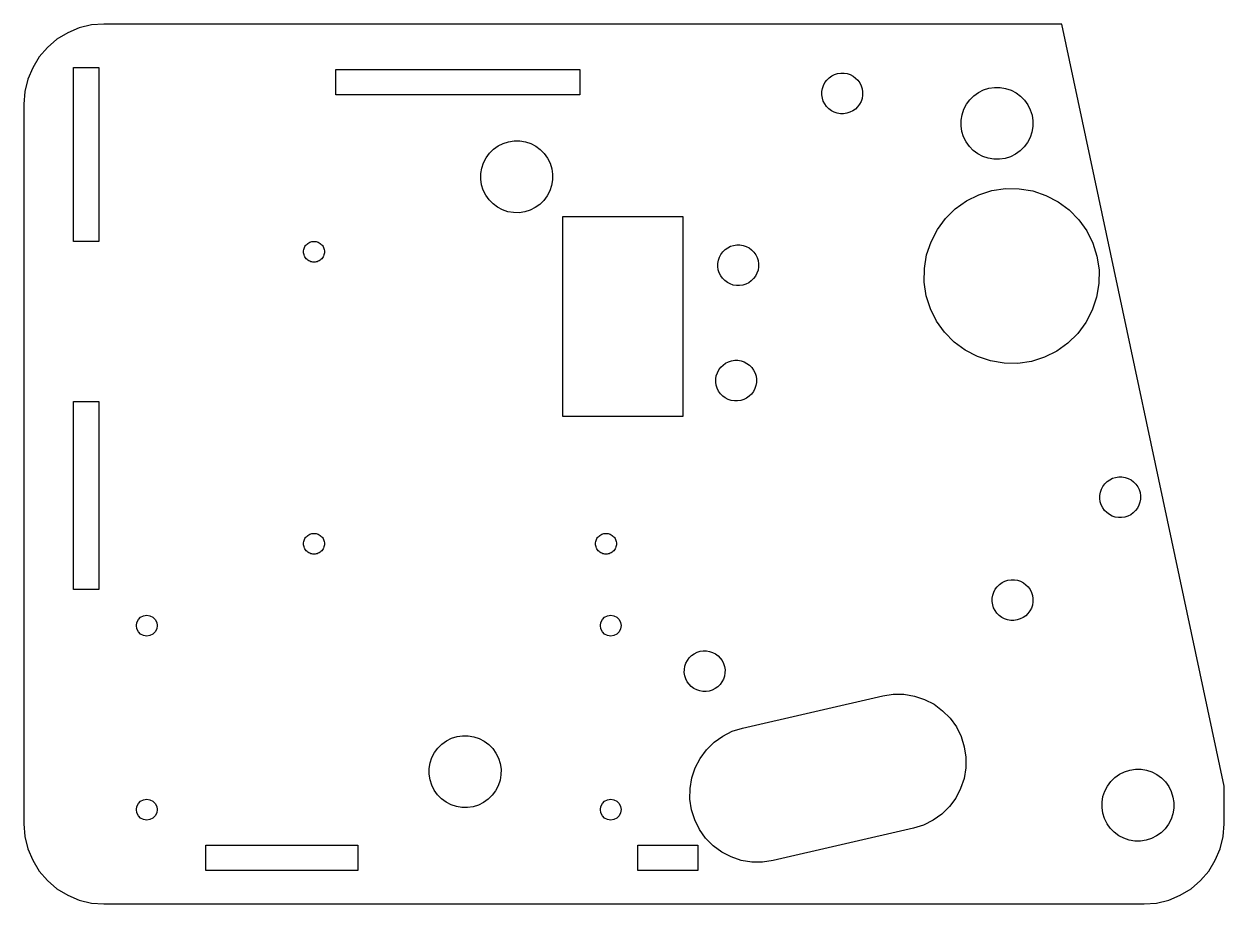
# Model space of a CAD drawing. Header units: metres. Extents: x -120 to 202, y -105 to 105.
# Drawn here: x 51.9 to 201.9, y -54.6 to 55.4 of the extents above; entities that cross this region are included whole.
import ezdxf

# ---------------------------------------------------------------- set-up
doc = ezdxf.new("R2010")
doc.units = ezdxf.units.M

msp = doc.modelspace()

# ---------------------------------------------------------------- linework, layer by layer
for p, q in [((57.4088, 54.36), (56.0709, 53.5401)), ((58.8586, 54.9605), (57.4088, 54.36)), ((60.3844, 55.3268), (58.8586, 54.9605)), ((61.9487, 55.4499), (60.3844, 55.3268)), ((181.697, 55.4499), (61.9487, 55.4499)), ((201.949, -39.8269), (181.697, 55.4499)), ((54.8777, 52.521), (53.8586, 51.3277)), ((56.0709, 53.5401), (54.8777, 52.521)), ((53.8586, 51.3277), (53.0387, 49.9898)), ((53.0387, 49.9898), (52.4382, 48.5401)), ((58.1284, 50.0199), (61.3035, 50.0199)), ((58.1284, 28.2699), (58.1284, 50.0199)), ((61.3035, 50.0199), (61.3035, 28.2699)), ((90.9261, 46.6065), (90.9261, 49.7815)), ((90.9261, 49.7815), (121.426, 49.7815)), ((121.426, 49.7815), (121.426, 46.6065)), ((52.4382, 48.5401), (52.0719, 47.0142)), ((151.88, 47.7699), (152.065, 48.1248)), ((152.065, 48.1248), (152.303, 48.4465)), ((152.303, 48.4465), (152.588, 48.7269)), ((152.588, 48.7269), (152.914, 48.9593)), ((152.914, 48.9593), (153.272, 49.1378)), ((153.272, 49.1378), (153.654, 49.2581)), ((153.654, 49.2581), (154.049, 49.3173)), ((154.049, 49.3173), (154.45, 49.3138)), ((154.45, 49.3138), (154.844, 49.2478)), ((154.844, 49.2478), (155.224, 49.1208)), ((155.224, 49.1208), (155.579, 48.936)), ((155.579, 48.936), (155.9, 48.698)), ((155.9, 48.698), (156.181, 48.4126)), ((156.181, 48.4126), (156.413, 48.0869)), ((156.413, 48.0869), (156.592, 47.7287)), ((52.0719, 47.0142), (51.9487, 45.4499)), ((121.426, 46.6065), (90.9261, 46.6065)), ((151.684, 46.5956), (151.687, 46.9958)), ((151.743, 46.1999), (151.684, 46.5956)), ((151.687, 46.9958), (151.753, 47.3904)), ((151.753, 47.3904), (151.88, 47.7699)), ((156.592, 47.7287), (156.712, 47.3471)), ((156.768, 46.5513), (156.702, 46.1566)), ((156.712, 47.3471), (156.771, 46.9514)), ((156.771, 46.9514), (156.768, 46.5513)), ((170.673, 46.4749), (171.248, 46.8849)), ((171.248, 46.8849), (171.88, 47.2)), ((171.88, 47.2), (172.553, 47.4123)), ((172.553, 47.4123), (173.252, 47.5167)), ((173.252, 47.5167), (173.958, 47.5105)), ((173.958, 47.5105), (174.654, 47.394)), ((174.654, 47.394), (175.324, 47.1699)), ((175.324, 47.1699), (175.95, 46.8439)), ((175.95, 46.8439), (176.518, 46.4239)), ((51.9487, 45.4499), (51.9487, -44.5501)), ((151.863, 45.8183), (151.743, 46.1999)), ((152.042, 45.4602), (151.863, 45.8183)), ((152.274, 45.1344), (152.042, 45.4602)), ((152.554, 44.849), (152.274, 45.1344)), ((156.152, 45.1006), (155.866, 44.8201)), ((156.39, 45.4222), (156.152, 45.1006)), ((156.575, 45.7771), (156.39, 45.4222)), ((156.702, 46.1566), (156.575, 45.7771)), ((169.423, 44.786), (169.749, 45.4123)), ((169.749, 45.4123), (170.169, 45.9799)), ((170.169, 45.9799), (170.673, 46.4749)), ((176.518, 46.4239), (177.013, 45.9202)), ((177.013, 45.9202), (177.423, 45.3453)), ((177.423, 45.3453), (177.738, 44.7134)), ((152.876, 44.611), (152.554, 44.849)), ((153.231, 44.4262), (152.876, 44.611)), ((153.61, 44.2992), (153.231, 44.4262)), ((154.005, 44.2332), (153.61, 44.2992)), ((154.405, 44.2297), (154.005, 44.2332)), ((154.801, 44.2889), (154.405, 44.2297)), ((155.183, 44.4092), (154.801, 44.2889)), ((155.541, 44.5877), (155.183, 44.4092)), ((155.866, 44.8201), (155.541, 44.5877)), ((169.083, 43.4199), (169.199, 44.1163)), ((169.199, 44.1163), (169.423, 44.786)), ((177.738, 44.7134), (177.95, 44.0399)), ((177.95, 44.0399), (178.055, 43.3416)), ((169.077, 42.7138), (169.083, 43.4199)), ((169.181, 42.0154), (169.077, 42.7138)), ((169.393, 41.3419), (169.181, 42.0154)), ((178.048, 42.6355), (177.932, 41.939)), ((178.055, 43.3416), (178.048, 42.6355)), ((111.211, 40.2085), (111.843, 40.5235)), ((111.843, 40.5235), (112.516, 40.7359)), ((112.516, 40.7359), (113.215, 40.8402)), ((113.215, 40.8402), (113.921, 40.8341)), ((113.921, 40.8341), (114.617, 40.7175)), ((114.617, 40.7175), (115.287, 40.4935)), ((169.708, 40.71), (169.393, 41.3419)), ((170.118, 40.1351), (169.708, 40.71)), ((177.382, 40.643), (176.962, 40.0754)), ((177.708, 41.2694), (177.382, 40.643)), ((177.932, 41.939), (177.708, 41.2694)), ((109.713, 38.7358), (110.133, 39.3035)), ((110.133, 39.3035), (110.636, 39.7984)), ((110.636, 39.7984), (111.211, 40.2085)), ((115.287, 40.4935), (115.913, 40.1674)), ((115.913, 40.1674), (116.481, 39.7474)), ((116.481, 39.7474), (116.976, 39.2437)), ((116.976, 39.2437), (117.386, 38.6689)), ((170.613, 39.6315), (170.118, 40.1351)), ((171.181, 39.2114), (170.613, 39.6315)), ((171.807, 38.8854), (171.181, 39.2114)), ((175.883, 39.1704), (175.251, 38.8553)), ((176.458, 39.5805), (175.883, 39.1704)), ((176.962, 40.0754), (176.458, 39.5805)), ((109.162, 37.4398), (109.386, 38.1095)), ((109.386, 38.1095), (109.713, 38.7358)), ((117.386, 38.6689), (117.701, 38.0369)), ((117.701, 38.0369), (117.913, 37.3635)), ((172.477, 38.6613), (171.807, 38.8854)), ((173.173, 38.5448), (172.477, 38.6613)), ((173.88, 38.5386), (173.173, 38.5448)), ((174.578, 38.643), (173.88, 38.5386)), ((175.251, 38.8553), (174.578, 38.643)), ((109.04, 36.0373), (109.046, 36.7434)), ((109.144, 35.3389), (109.04, 36.0373)), ((109.046, 36.7434), (109.162, 37.4398)), ((117.913, 37.3635), (118.018, 36.6651)), ((118.018, 36.6651), (118.012, 35.959)), ((109.356, 34.6655), (109.144, 35.3389)), ((109.672, 34.0335), (109.356, 34.6655)), ((117.671, 34.5929), (117.345, 33.9666)), ((117.895, 35.2625), (117.671, 34.5929)), ((118.012, 35.959), (117.895, 35.2625)), ((171.302, 34.1049), (172.941, 34.6216)), ((172.941, 34.6216), (174.64, 34.8756)), ((174.64, 34.8756), (176.358, 34.8606)), ((176.358, 34.8606), (178.053, 34.577)), ((178.053, 34.577), (179.682, 34.0318)), ((110.082, 33.4586), (109.672, 34.0335)), ((110.576, 32.955), (110.082, 33.4586)), ((116.925, 33.3989), (116.421, 32.904)), ((117.345, 33.9666), (116.925, 33.3989)), ((168.365, 32.3404), (169.764, 33.3382)), ((169.764, 33.3382), (171.302, 34.1049)), ((179.682, 34.0318), (181.206, 33.2384)), ((181.206, 33.2384), (182.588, 32.2163)), ((111.144, 32.535), (110.576, 32.955)), ((111.77, 32.2089), (111.144, 32.535)), ((112.44, 31.9849), (111.77, 32.2089)), ((113.137, 31.8683), (112.44, 31.9849)), ((113.843, 31.8622), (113.137, 31.8683)), ((114.541, 31.9665), (113.843, 31.8622)), ((115.214, 32.1789), (114.541, 31.9665)), ((115.846, 32.4939), (115.214, 32.1789)), ((116.421, 32.904), (115.846, 32.4939)), ((167.14, 31.1361), (168.365, 32.3404)), ((182.588, 32.2163), (183.792, 30.9908)), ((119.297, 6.38835), (119.297, 31.3884)), ((119.297, 31.3884), (134.297, 31.3884)), ((134.297, 31.3884), (134.297, 6.38835)), ((166.118, 29.7549), (167.14, 31.1361)), ((183.792, 30.9908), (184.79, 29.5919)), ((165.324, 28.2308), (166.118, 29.7549)), ((184.79, 29.5919), (185.556, 28.0542)), ((61.3035, 28.2699), (58.1284, 28.2699)), ((86.8989, 26.9775), (86.906, 27.1134)), ((86.906, 27.1134), (86.9273, 27.2478)), ((86.9273, 27.2478), (86.9625, 27.3792)), ((86.9625, 27.3792), (87.0113, 27.5062)), ((87.0113, 27.5062), (87.0731, 27.6275)), ((87.0731, 27.6275), (87.1472, 27.7416)), ((87.1472, 27.7416), (87.2328, 27.8474)), ((87.2328, 27.8474), (87.329, 27.9436)), ((87.329, 27.9436), (87.4348, 28.0292)), ((87.4348, 28.0292), (87.5489, 28.1033)), ((87.5489, 28.1033), (87.6701, 28.1651)), ((87.6701, 28.1651), (87.7972, 28.2139)), ((87.7972, 28.2139), (87.9286, 28.2491)), ((87.9286, 28.2491), (88.063, 28.2704)), ((88.063, 28.2704), (88.1989, 28.2775)), ((88.1989, 28.2775), (88.3348, 28.2704)), ((88.3348, 28.2704), (88.4692, 28.2491)), ((88.4692, 28.2491), (88.6006, 28.2139)), ((88.6006, 28.2139), (88.7276, 28.1651)), ((88.7276, 28.1651), (88.8489, 28.1033)), ((88.8489, 28.1033), (88.963, 28.0292)), ((88.963, 28.0292), (89.0688, 27.9436)), ((89.0688, 27.9436), (89.165, 27.8473)), ((89.165, 27.8473), (89.2506, 27.7416)), ((89.2506, 27.7416), (89.3247, 27.6275)), ((89.3247, 27.6275), (89.3865, 27.5062)), ((89.3865, 27.5062), (89.4353, 27.3792)), ((89.4353, 27.3792), (89.4705, 27.2478)), ((89.4705, 27.2478), (89.4918, 27.1134)), ((89.4918, 27.1134), (89.4989, 26.9775)), ((139.3, 26.9712), (139.586, 27.2516)), ((139.586, 27.2516), (139.912, 27.484)), ((139.912, 27.484), (140.27, 27.6625)), ((140.27, 27.6625), (140.651, 27.7828)), ((140.651, 27.7828), (141.047, 27.842)), ((141.047, 27.842), (141.447, 27.8385)), ((141.447, 27.8385), (141.842, 27.7725)), ((141.842, 27.7725), (142.221, 27.6455)), ((142.221, 27.6455), (142.576, 27.4607)), ((142.576, 27.4607), (142.898, 27.2227)), ((142.898, 27.2227), (143.178, 26.9373)), ((164.779, 26.6013), (165.324, 28.2308)), ((185.556, 28.0542), (186.073, 26.4155)), ((86.906, 26.8416), (86.8989, 26.9775)), ((86.9273, 26.7072), (86.906, 26.8416)), ((86.9625, 26.5758), (86.9273, 26.7072)), ((87.0113, 26.4487), (86.9625, 26.5758)), ((87.0731, 26.3275), (87.0113, 26.4487)), ((87.1472, 26.2134), (87.0731, 26.3275)), ((87.2328, 26.1076), (87.1472, 26.2134)), ((87.329, 26.0114), (87.2328, 26.1076)), ((87.4348, 25.9258), (87.329, 26.0114)), ((87.5489, 25.8516), (87.4348, 25.9258)), ((87.6701, 25.7899), (87.5489, 25.8516)), ((87.7972, 25.7411), (87.6701, 25.7899)), ((87.9286, 25.7059), (87.7972, 25.7411)), ((88.063, 25.6846), (87.9286, 25.7059)), ((88.1989, 25.6775), (88.063, 25.6846)), ((88.3348, 25.6846), (88.1989, 25.6775)), ((88.4692, 25.7059), (88.3348, 25.6846)), ((88.6006, 25.7411), (88.4692, 25.7059)), ((88.7276, 25.7899), (88.6006, 25.7411)), ((88.8489, 25.8516), (88.7276, 25.7899)), ((88.963, 25.9258), (88.8489, 25.8516)), ((89.0688, 26.0114), (88.963, 25.9258)), ((89.165, 26.1076), (89.0688, 26.0114)), ((89.2506, 26.2133), (89.165, 26.1076)), ((89.3247, 26.3275), (89.2506, 26.2133)), ((89.3865, 26.4487), (89.3247, 26.3275)), ((89.4353, 26.5758), (89.3865, 26.4487)), ((89.4705, 26.7072), (89.4353, 26.5758)), ((89.4918, 26.8416), (89.4705, 26.7072)), ((89.4989, 26.9775), (89.4918, 26.8416)), ((138.681, 25.1203), (138.685, 25.5204)), ((138.685, 25.5204), (138.751, 25.9151)), ((138.751, 25.9151), (138.878, 26.2946)), ((138.878, 26.2946), (139.062, 26.6495)), ((139.062, 26.6495), (139.3, 26.9712)), ((143.178, 26.9373), (143.411, 26.6115)), ((143.411, 26.6115), (143.589, 26.2534)), ((143.589, 26.2534), (143.71, 25.8718)), ((143.71, 25.8718), (143.769, 25.4761)), ((164.495, 24.9066), (164.779, 26.6013)), ((186.073, 26.4155), (186.327, 24.7161)), ((138.74, 24.7246), (138.681, 25.1203)), ((138.861, 24.343), (138.74, 24.7246)), ((139.039, 23.9849), (138.861, 24.343)), ((143.572, 24.3018), (143.387, 23.9469)), ((143.699, 24.6813), (143.572, 24.3018)), ((143.765, 25.076), (143.699, 24.6813)), ((143.769, 25.4761), (143.765, 25.076)), ((164.48, 23.1884), (164.495, 24.9066)), ((186.327, 24.7161), (186.312, 22.9979)), ((139.272, 23.6591), (139.039, 23.9849)), ((139.552, 23.3737), (139.272, 23.6591)), ((139.874, 23.1357), (139.552, 23.3737)), ((140.229, 22.9509), (139.874, 23.1357)), ((140.608, 22.8239), (140.229, 22.9509)), ((141.003, 22.7579), (140.608, 22.8239)), ((141.403, 22.7544), (141.003, 22.7579)), ((141.799, 22.8136), (141.403, 22.7544)), ((142.18, 22.9339), (141.799, 22.8136)), ((142.538, 23.1124), (142.18, 22.9339)), ((142.864, 23.3448), (142.538, 23.1124)), ((143.149, 23.6252), (142.864, 23.3448)), ((143.387, 23.9469), (143.149, 23.6252)), ((164.734, 21.489), (164.48, 23.1884)), ((186.312, 22.9979), (186.028, 21.3032)), ((165.251, 19.8503), (164.734, 21.489)), ((186.028, 21.3032), (185.483, 19.6738)), ((166.018, 18.3126), (165.251, 19.8503)), ((185.483, 19.6738), (184.69, 18.1496)), ((167.016, 16.9137), (166.018, 18.3126)), ((184.69, 18.1496), (183.668, 16.7684)), ((168.22, 15.6882), (167.016, 16.9137)), ((183.668, 16.7684), (182.442, 15.5641)), ((169.601, 14.6661), (168.22, 15.6882)), ((182.442, 15.5641), (181.043, 14.5663)), ((171.125, 13.8727), (169.601, 14.6661)), ((172.755, 13.3275), (171.125, 13.8727)), ((179.506, 13.7996), (177.867, 13.2829)), ((181.043, 14.5663), (179.506, 13.7996)), ((138.617, 11.8661), (138.801, 12.221)), ((138.801, 12.221), (139.039, 12.5426)), ((139.039, 12.5426), (139.325, 12.8231)), ((139.325, 12.8231), (139.651, 13.0555)), ((139.651, 13.0555), (140.009, 13.234)), ((140.009, 13.234), (140.39, 13.3543)), ((140.39, 13.3543), (140.786, 13.4135)), ((140.786, 13.4135), (141.186, 13.41)), ((141.186, 13.41), (141.581, 13.3439)), ((141.581, 13.3439), (141.96, 13.217)), ((141.96, 13.217), (142.315, 13.0322)), ((142.315, 13.0322), (142.637, 12.7942)), ((142.637, 12.7942), (142.917, 12.5088)), ((142.917, 12.5088), (143.15, 12.183)), ((143.15, 12.183), (143.328, 11.8249)), ((174.449, 13.0439), (172.755, 13.3275)), ((176.168, 13.0289), (174.449, 13.0439)), ((177.867, 13.2829), (176.168, 13.0289)), ((138.42, 10.6918), (138.424, 11.0919)), ((138.479, 10.2961), (138.42, 10.6918)), ((138.424, 11.0919), (138.49, 11.4866)), ((138.49, 11.4866), (138.617, 11.8661)), ((143.328, 11.8249), (143.449, 11.4433)), ((143.504, 10.6474), (143.438, 10.2528)), ((143.449, 11.4433), (143.508, 11.0476)), ((143.508, 11.0476), (143.504, 10.6474)), ((138.6, 9.91444), (138.479, 10.2961)), ((138.778, 9.55635), (138.6, 9.91444)), ((139.011, 9.23058), (138.778, 9.55635)), ((139.291, 8.94519), (139.011, 9.23058)), ((142.888, 9.19673), (142.603, 8.91628)), ((143.127, 9.5184), (142.888, 9.19673)), ((143.311, 9.87334), (143.127, 9.5184)), ((143.438, 10.2528), (143.311, 9.87334)), ((58.1284, 8.26993), (61.3035, 8.26993)), ((58.1284, -15.2301), (58.1284, 8.26993)), ((61.3035, 8.26993), (61.3035, -15.23)), ((139.613, 8.70717), (139.291, 8.94519)), ((139.968, 8.5224), (139.613, 8.70717)), ((140.347, 8.39543), (139.968, 8.5224)), ((140.742, 8.32939), (140.347, 8.39543)), ((141.142, 8.3259), (140.742, 8.32939)), ((141.538, 8.38506), (141.142, 8.3259)), ((141.919, 8.50537), (141.538, 8.38506)), ((142.277, 8.68391), (141.919, 8.50537)), ((142.603, 8.91628), (142.277, 8.68391)), ((134.297, 6.38835), (119.297, 6.38835)), ((187.66, -1.51839), (188.018, -1.33983)), ((188.018, -1.33983), (188.399, -1.21951)), ((188.399, -1.21951), (188.795, -1.16037)), ((188.795, -1.16037), (189.195, -1.16386)), ((189.195, -1.16386), (189.59, -1.2299)), ((189.59, -1.2299), (189.969, -1.35687)), ((189.969, -1.35687), (190.324, -1.54164)), ((186.499, -3.08727), (186.626, -2.70779)), ((186.626, -2.70779), (186.81, -2.35286)), ((186.81, -2.35286), (187.048, -2.0312)), ((187.048, -2.0312), (187.334, -1.75073)), ((187.334, -1.75073), (187.66, -1.51839)), ((190.324, -1.54164), (190.646, -1.77965)), ((190.646, -1.77965), (190.926, -2.06505)), ((190.926, -2.06505), (191.159, -2.39082)), ((191.159, -2.39082), (191.337, -2.74892)), ((191.337, -2.74892), (191.458, -3.13054)), ((186.429, -3.88205), (186.433, -3.48192)), ((186.488, -4.27779), (186.429, -3.88205)), ((186.433, -3.48192), (186.499, -3.08727)), ((186.609, -4.65939), (186.488, -4.27779)), ((191.447, -4.32106), (191.32, -4.70052)), ((191.513, -3.92639), (191.447, -4.32106)), ((191.458, -3.13054), (191.517, -3.52628)), ((191.517, -3.52628), (191.513, -3.92639)), ((186.787, -5.0175), (186.609, -4.65939)), ((187.019, -5.34326), (186.787, -5.0175)), ((187.3, -5.62866), (187.019, -5.34326)), ((187.622, -5.86668), (187.3, -5.62866)), ((187.977, -6.05145), (187.622, -5.86668)), ((190.286, -5.88994), (189.928, -6.06848)), ((190.612, -5.65758), (190.286, -5.88994)), ((190.897, -5.37711), (190.612, -5.65758)), ((191.135, -5.05545), (190.897, -5.37711)), ((191.32, -4.70052), (191.135, -5.05545)), ((188.356, -6.17842), (187.977, -6.05145)), ((188.751, -6.24445), (188.356, -6.17842)), ((189.151, -6.24796), (188.751, -6.24445)), ((189.546, -6.1888), (189.151, -6.24796)), ((189.928, -6.06848), (189.546, -6.1888)), ((86.9625, -9.12077), (87.0113, -8.99374)), ((87.0113, -8.99374), (87.073, -8.87248)), ((87.073, -8.87248), (87.1472, -8.75838)), ((87.1472, -8.75838), (87.2328, -8.65263)), ((87.2328, -8.65263), (87.329, -8.55643)), ((87.329, -8.55643), (87.4348, -8.47078)), ((87.4348, -8.47078), (87.5489, -8.39667)), ((87.5489, -8.39667), (87.6701, -8.3349)), ((87.6701, -8.3349), (87.7972, -8.28613)), ((87.7972, -8.28613), (87.9286, -8.25092)), ((87.9286, -8.25092), (88.063, -8.22963)), ((88.063, -8.22963), (88.1989, -8.2225)), ((88.1989, -8.2225), (88.3348, -8.22963)), ((88.3348, -8.22963), (88.4692, -8.25092)), ((88.4692, -8.25092), (88.6006, -8.28615)), ((88.6006, -8.28615), (88.7276, -8.3349)), ((88.7276, -8.3349), (88.8489, -8.39667)), ((88.8489, -8.39667), (88.963, -8.47076)), ((88.963, -8.47076), (89.0687, -8.55641)), ((89.0687, -8.55641), (89.165, -8.65262)), ((89.165, -8.65262), (89.2506, -8.75836)), ((89.2506, -8.75836), (89.3247, -8.8725)), ((89.3247, -8.8725), (89.3865, -8.99373)), ((89.3865, -8.99373), (89.4353, -9.12077)), ((123.463, -9.12077), (123.511, -8.99373)), ((123.511, -8.99373), (123.573, -8.8725)), ((123.573, -8.8725), (123.647, -8.75838)), ((123.647, -8.75838), (123.733, -8.65263)), ((123.733, -8.65263), (123.829, -8.55641)), ((123.829, -8.55641), (123.935, -8.47078)), ((123.935, -8.47078), (124.049, -8.39667)), ((124.049, -8.39667), (124.17, -8.33488)), ((124.17, -8.33488), (124.297, -8.28612)), ((124.297, -8.28612), (124.429, -8.2509)), ((124.429, -8.2509), (124.563, -8.22961)), ((124.563, -8.22961), (124.699, -8.2225)), ((124.699, -8.2225), (124.835, -8.22961)), ((124.835, -8.22961), (124.969, -8.2509)), ((124.969, -8.2509), (125.101, -8.28612)), ((125.101, -8.28612), (125.228, -8.33488)), ((125.228, -8.33488), (125.349, -8.39667)), ((125.349, -8.39667), (125.463, -8.47078)), ((125.463, -8.47078), (125.569, -8.55641)), ((125.569, -8.55641), (125.665, -8.65263)), ((125.665, -8.65263), (125.751, -8.75838)), ((125.751, -8.75838), (125.825, -8.8725)), ((125.825, -8.8725), (125.887, -8.99374)), ((125.887, -8.99374), (125.935, -9.12076)), ((86.8989, -9.52249), (86.906, -9.38661)), ((86.906, -9.65839), (86.8989, -9.52249)), ((86.906, -9.38661), (86.9273, -9.25221)), ((86.9273, -9.79279), (86.906, -9.65839)), ((86.9273, -9.25221), (86.9625, -9.12077)), ((86.9625, -9.92421), (86.9273, -9.79279)), ((87.0113, -10.0513), (86.9625, -9.92421)), ((87.073, -10.1725), (87.0113, -10.0513)), ((87.1472, -10.2866), (87.073, -10.1725)), ((87.2328, -10.3924), (87.1472, -10.2866)), ((87.329, -10.4886), (87.2328, -10.3924)), ((87.4348, -10.5742), (87.329, -10.4886)), ((89.0688, -10.4886), (88.963, -10.5742)), ((89.165, -10.3924), (89.0688, -10.4886)), ((89.2506, -10.2866), (89.165, -10.3924)), ((89.3247, -10.1725), (89.2506, -10.2866)), ((89.3865, -10.0513), (89.3247, -10.1725)), ((89.4353, -9.92421), (89.3865, -10.0513)), ((89.4353, -9.12077), (89.4705, -9.2522)), ((89.4705, -9.79277), (89.4353, -9.92421)), ((89.4705, -9.2522), (89.4918, -9.3866)), ((89.4918, -9.65839), (89.4705, -9.79277)), ((89.4918, -9.3866), (89.4989, -9.52249)), ((89.4989, -9.52249), (89.4918, -9.65839)), ((123.399, -9.52249), (123.406, -9.38661)), ((123.406, -9.65839), (123.399, -9.52249)), ((123.406, -9.38661), (123.427, -9.25221)), ((123.427, -9.79279), (123.406, -9.65839)), ((123.427, -9.25221), (123.463, -9.12077)), ((123.463, -9.92421), (123.427, -9.79279)), ((123.511, -10.0513), (123.463, -9.92421)), ((123.573, -10.1725), (123.511, -10.0513)), ((123.647, -10.2866), (123.573, -10.1725)), ((123.733, -10.3924), (123.647, -10.2866)), ((123.829, -10.4886), (123.733, -10.3924)), ((123.935, -10.5742), (123.829, -10.4886)), ((125.569, -10.4886), (125.463, -10.5742)), ((125.665, -10.3924), (125.569, -10.4886)), ((125.751, -10.2866), (125.665, -10.3924)), ((125.825, -10.1725), (125.751, -10.2866)), ((125.886, -10.0513), (125.825, -10.1725)), ((125.935, -9.92421), (125.886, -10.0513)), ((125.935, -9.12076), (125.97, -9.25221)), ((125.97, -9.79279), (125.935, -9.92421)), ((125.97, -9.25221), (125.992, -9.38661)), ((125.992, -9.65837), (125.97, -9.79279)), ((125.992, -9.38661), (125.999, -9.52249)), ((125.999, -9.52249), (125.992, -9.65837)), ((87.5489, -10.6483), (87.4348, -10.5742)), ((87.6701, -10.7101), (87.5489, -10.6483)), ((87.7972, -10.7589), (87.6701, -10.7101)), ((87.9286, -10.7941), (87.7972, -10.7589)), ((88.063, -10.8154), (87.9286, -10.7941)), ((88.1989, -10.8225), (88.063, -10.8154)), ((88.3348, -10.8154), (88.1989, -10.8225)), ((88.4692, -10.7941), (88.3348, -10.8154)), ((88.6006, -10.7589), (88.4692, -10.7941)), ((88.7276, -10.7101), (88.6006, -10.7589)), ((88.8489, -10.6483), (88.7276, -10.7101)), ((88.963, -10.5742), (88.8489, -10.6483)), ((124.049, -10.6483), (123.935, -10.5742)), ((124.17, -10.7101), (124.049, -10.6483)), ((124.297, -10.7589), (124.17, -10.7101)), ((124.429, -10.7941), (124.297, -10.7589)), ((124.563, -10.8154), (124.429, -10.7941)), ((124.699, -10.8225), (124.563, -10.8154)), ((124.835, -10.8154), (124.699, -10.8225)), ((124.969, -10.7941), (124.835, -10.8154)), ((125.101, -10.7589), (124.969, -10.7941)), ((125.228, -10.7101), (125.101, -10.7589)), ((125.349, -10.6483), (125.228, -10.7101)), ((125.463, -10.5742), (125.349, -10.6483)), ((173.357, -15.2086), (173.595, -14.8869)), ((173.595, -14.8869), (173.881, -14.6065)), ((173.881, -14.6065), (174.207, -14.3741)), ((174.207, -14.3741), (174.565, -14.1956)), ((174.565, -14.1956), (174.946, -14.0753)), ((174.946, -14.0753), (175.342, -14.0161)), ((175.342, -14.0161), (175.742, -14.0196)), ((175.742, -14.0196), (176.137, -14.0856)), ((176.137, -14.0856), (176.516, -14.2126)), ((176.516, -14.2126), (176.871, -14.3974)), ((176.871, -14.3974), (177.193, -14.6354)), ((177.193, -14.6354), (177.473, -14.9208)), ((177.473, -14.9208), (177.706, -15.2466)), ((61.3035, -15.23), (58.1284, -15.2301)), ((172.976, -16.7378), (172.98, -16.3376)), ((172.98, -16.3376), (173.046, -15.943)), ((173.046, -15.943), (173.173, -15.5635)), ((173.173, -15.5635), (173.357, -15.2086)), ((177.706, -15.2466), (177.884, -15.6046)), ((177.884, -15.6046), (178.005, -15.9863)), ((178.005, -15.9863), (178.064, -16.382)), ((178.064, -16.382), (178.06, -16.7821)), ((173.035, -17.1335), (172.976, -16.7378)), ((173.156, -17.5151), (173.035, -17.1335)), ((173.334, -17.8732), (173.156, -17.5151)), ((173.567, -18.199), (173.334, -17.8732)), ((177.682, -17.9112), (177.444, -18.2328)), ((177.867, -17.5562), (177.682, -17.9112)), ((177.994, -17.1768), (177.867, -17.5562)), ((178.06, -16.7821), (177.994, -17.1768)), ((65.9959, -19.7581), (66.0595, -19.3564)), ((66.0595, -19.3564), (66.2442, -18.994)), ((66.2442, -18.994), (66.5318, -18.7064)), ((66.5318, -18.7064), (66.8941, -18.5218)), ((66.8941, -18.5218), (67.2959, -18.4581)), ((67.2959, -18.4581), (67.6976, -18.5218)), ((67.6976, -18.5218), (68.06, -18.7064)), ((68.06, -18.7064), (68.3476, -18.994)), ((68.3476, -18.994), (68.5322, -19.3564)), ((68.5322, -19.3564), (68.5959, -19.7582)), ((123.996, -19.7581), (124.059, -19.3564)), ((124.059, -19.3564), (124.244, -18.994)), ((124.244, -18.994), (124.532, -18.7064)), ((124.532, -18.7064), (124.894, -18.5218)), ((124.894, -18.5218), (125.296, -18.4581)), ((125.296, -18.4581), (125.698, -18.5218)), ((125.698, -18.5218), (126.06, -18.7064)), ((126.06, -18.7064), (126.348, -18.994)), ((126.348, -18.994), (126.532, -19.3564)), ((126.532, -19.3564), (126.596, -19.7581)), ((173.847, -18.4844), (173.567, -18.199)), ((174.169, -18.7224), (173.847, -18.4844)), ((174.524, -18.9072), (174.169, -18.7224)), ((174.903, -19.0341), (174.524, -18.9072)), ((175.298, -19.1002), (174.903, -19.0341)), ((175.698, -19.1037), (175.298, -19.1002)), ((176.094, -19.0445), (175.698, -19.1037)), ((176.475, -18.9242), (176.094, -19.0445)), ((176.833, -18.7457), (176.475, -18.9242)), ((177.159, -18.5133), (176.833, -18.7457)), ((177.444, -18.2328), (177.159, -18.5133)), ((66.0595, -20.1599), (65.9959, -19.7581)), ((66.2442, -20.5223), (66.0595, -20.1599)), ((66.5318, -20.8099), (66.2442, -20.5223)), ((66.8941, -20.9945), (66.5318, -20.8099)), ((67.2959, -21.0582), (66.8941, -20.9945)), ((67.6976, -20.9945), (67.2959, -21.0582)), ((68.06, -20.8099), (67.6976, -20.9945)), ((68.3476, -20.5223), (68.06, -20.8099)), ((68.5322, -20.1599), (68.3476, -20.5223)), ((68.5959, -19.7582), (68.5322, -20.1599)), ((124.06, -20.1599), (123.996, -19.7581)), ((124.244, -20.5223), (124.06, -20.1599)), ((124.532, -20.8099), (124.244, -20.5223)), ((124.894, -20.9945), (124.532, -20.8099)), ((125.296, -21.0582), (124.894, -20.9945)), ((125.698, -20.9945), (125.296, -21.0582)), ((126.06, -20.8099), (125.698, -20.9945)), ((126.348, -20.5223), (126.06, -20.8099)), ((126.532, -20.1599), (126.348, -20.5223)), ((126.596, -19.7581), (126.532, -20.1599)), ((134.87, -24.0942), (135.108, -23.7725)), ((135.108, -23.7725), (135.393, -23.492)), ((135.393, -23.492), (135.719, -23.2597)), ((135.719, -23.2597), (136.077, -23.0811)), ((136.077, -23.0811), (136.459, -22.9608)), ((136.459, -22.9608), (136.854, -22.9017)), ((136.854, -22.9017), (137.255, -22.9052)), ((137.255, -22.9052), (137.649, -22.9712)), ((137.649, -22.9712), (138.029, -23.0982)), ((138.029, -23.0982), (138.384, -23.2829)), ((138.384, -23.2829), (138.705, -23.521)), ((138.705, -23.521), (138.986, -23.8064)), ((138.986, -23.8064), (139.218, -24.1321)), ((134.489, -25.6233), (134.492, -25.2232)), ((134.492, -25.2232), (134.558, -24.8286)), ((134.558, -24.8286), (134.685, -24.4491)), ((134.685, -24.4491), (134.87, -24.0942)), ((139.218, -24.1321), (139.397, -24.4902)), ((139.397, -24.4902), (139.517, -24.8718)), ((139.517, -24.8718), (139.576, -25.2676)), ((139.576, -25.2676), (139.573, -25.6677)), ((134.548, -26.0191), (134.489, -25.6233)), ((134.668, -26.4007), (134.548, -26.0191)), ((134.847, -26.7588), (134.668, -26.4007)), ((135.079, -27.0846), (134.847, -26.7588)), ((139.195, -26.7968), (138.957, -27.1184)), ((139.38, -26.4418), (139.195, -26.7968)), ((139.507, -26.0624), (139.38, -26.4418)), ((139.573, -25.6677), (139.507, -26.0624)), ((135.359, -27.37), (135.079, -27.0846)), ((135.681, -27.608), (135.359, -27.37)), ((136.036, -27.7927), (135.681, -27.608)), ((136.415, -27.9197), (136.036, -27.7927)), ((136.81, -27.9857), (136.415, -27.9197)), ((137.21, -27.9892), (136.81, -27.9857)), ((137.606, -27.9301), (137.21, -27.9892)), ((137.988, -27.8098), (137.606, -27.9301)), ((138.346, -27.6312), (137.988, -27.8098)), ((138.671, -27.3989), (138.346, -27.6312)), ((138.957, -27.1184), (138.671, -27.3989)), ((159.294, -28.5164), (160.613, -28.3193)), ((160.613, -28.3193), (161.947, -28.3309)), ((161.947, -28.3309), (163.262, -28.5511)), ((141.755, -32.5656), (159.294, -28.5164)), ((163.262, -28.5511), (164.527, -28.9743)), ((164.527, -28.9743), (165.71, -29.5902)), ((165.71, -29.5902), (166.782, -30.3836)), ((166.782, -30.3836), (167.717, -31.3349)), ((167.717, -31.3349), (168.492, -32.4208)), ((139.289, -33.5618), (140.483, -32.9666)), ((140.483, -32.9666), (141.755, -32.5656)), ((168.492, -32.4208), (169.087, -33.6144)), ((104.197, -34.5557), (104.772, -34.1457)), ((104.772, -34.1457), (105.404, -33.8306)), ((105.404, -33.8306), (106.077, -33.6183)), ((106.077, -33.6183), (106.776, -33.5139)), ((106.776, -33.5139), (107.482, -33.5201)), ((107.482, -33.5201), (108.178, -33.6366)), ((108.178, -33.6366), (108.848, -33.8607)), ((108.848, -33.8607), (109.474, -34.1867)), ((109.474, -34.1867), (110.042, -34.6067)), ((137.252, -35.2712), (138.203, -34.3363)), ((138.203, -34.3363), (139.289, -33.5618)), ((169.087, -33.6144), (169.488, -34.8865)), ((102.947, -36.2446), (103.274, -35.6183)), ((103.274, -35.6183), (103.694, -35.0507)), ((103.694, -35.0507), (104.197, -34.5557)), ((110.042, -34.6067), (110.537, -35.1104)), ((110.537, -35.1104), (110.947, -35.6853)), ((110.947, -35.6853), (111.262, -36.3172)), ((136.459, -36.3434), (137.252, -35.2712)), ((169.488, -34.8865), (169.685, -36.2057)), ((102.607, -37.6107), (102.723, -36.9143)), ((102.723, -36.9143), (102.947, -36.2446)), ((111.262, -36.3172), (111.474, -36.9906)), ((111.474, -36.9906), (111.579, -37.689)), ((135.843, -37.5265), (136.459, -36.3434)), ((169.685, -36.2057), (169.673, -37.5394)), ((102.601, -38.3168), (102.607, -37.6107)), ((102.705, -39.0152), (102.601, -38.3168)), ((111.573, -38.3951), (111.456, -39.0916)), ((111.579, -37.689), (111.573, -38.3951)), ((135.2, -40.1069), (135.42, -38.7914)), ((135.42, -38.7914), (135.843, -37.5265)), ((169.453, -38.8549), (169.03, -40.1198)), ((169.673, -37.5394), (169.453, -38.8549)), ((187.791, -39.2401), (188.295, -38.7452)), ((188.295, -38.7452), (188.87, -38.3352)), ((188.87, -38.3352), (189.502, -38.0201)), ((189.502, -38.0201), (190.175, -37.8077)), ((190.175, -37.8077), (190.874, -37.7034)), ((190.874, -37.7034), (191.58, -37.7095)), ((191.58, -37.7095), (192.276, -37.8261)), ((192.276, -37.8261), (192.946, -38.0501)), ((192.946, -38.0501), (193.572, -38.3762)), ((193.572, -38.3762), (194.14, -38.7962)), ((194.14, -38.7962), (194.635, -39.2999)), ((102.917, -39.6887), (102.705, -39.0152)), ((103.232, -40.3206), (102.917, -39.6887)), ((103.643, -40.8955), (103.232, -40.3206)), ((110.906, -40.3876), (110.486, -40.9552)), ((111.232, -39.7612), (110.906, -40.3876)), ((111.456, -39.0916), (111.232, -39.7612)), ((135.188, -41.4406), (135.2, -40.1069)), ((169.03, -40.1198), (168.414, -41.3029)), ((186.821, -41.1037), (187.045, -40.4341)), ((187.045, -40.4341), (187.371, -39.8078)), ((187.371, -39.8078), (187.791, -39.2401)), ((194.635, -39.2999), (195.045, -39.8747)), ((195.045, -39.8747), (195.36, -40.5067)), ((201.949, -44.5501), (201.949, -39.8269)), ((66.0595, -42.3564), (66.2441, -41.994)), ((66.2441, -41.994), (66.5318, -41.7064)), ((66.5318, -41.7064), (66.8941, -41.5218)), ((66.8941, -41.5218), (67.2959, -41.4582)), ((67.2959, -41.4582), (67.6976, -41.5218)), ((67.6976, -41.5218), (68.06, -41.7064)), ((68.06, -41.7064), (68.3476, -41.994)), ((68.3476, -41.994), (68.5322, -42.3564)), ((104.137, -41.3991), (103.643, -40.8955)), ((104.705, -41.8191), (104.137, -41.3991)), ((105.331, -42.1452), (104.705, -41.8191)), ((109.407, -41.8602), (108.775, -42.1753)), ((109.982, -41.4501), (109.407, -41.8602)), ((110.486, -40.9552), (109.982, -41.4501)), ((124.059, -42.3564), (124.244, -41.994)), ((124.244, -41.994), (124.532, -41.7064)), ((124.532, -41.7064), (124.894, -41.5218)), ((124.894, -41.5218), (125.296, -41.4581)), ((125.296, -41.4581), (125.698, -41.5218)), ((125.698, -41.5218), (126.06, -41.7064)), ((126.06, -41.7064), (126.348, -41.994)), ((126.348, -41.994), (126.532, -42.3564)), ((135.385, -42.7598), (135.188, -41.4406)), ((168.414, -41.3029), (167.621, -42.3751)), ((186.699, -42.5063), (186.705, -41.8002)), ((186.705, -41.8002), (186.821, -41.1037)), ((195.36, -40.5067), (195.572, -41.1801)), ((195.572, -41.1801), (195.677, -41.8785)), ((195.677, -41.8785), (195.67, -42.5846)), ((65.9959, -42.7582), (66.0595, -42.3564)), ((66.0595, -43.1599), (65.9959, -42.7582)), ((66.2442, -43.5223), (66.0595, -43.1599)), ((68.5322, -43.1599), (68.3476, -43.5223)), ((68.5322, -42.3564), (68.5959, -42.7581)), ((68.5959, -42.7581), (68.5322, -43.1599)), ((106.001, -42.3692), (105.331, -42.1452)), ((106.698, -42.4858), (106.001, -42.3692)), ((107.404, -42.492), (106.698, -42.4858)), ((108.102, -42.3876), (107.404, -42.492)), ((108.775, -42.1753), (108.102, -42.3876)), ((123.996, -42.7582), (124.059, -42.3564)), ((124.06, -43.1599), (123.996, -42.7582)), ((124.244, -43.5223), (124.06, -43.1599)), ((126.532, -43.1599), (126.348, -43.5223)), ((126.532, -42.3564), (126.596, -42.7582)), ((126.596, -42.7582), (126.532, -43.1599)), ((135.786, -44.0319), (135.385, -42.7598)), ((166.67, -43.31), (165.584, -44.0845)), ((167.621, -42.3751), (166.67, -43.31)), ((186.803, -43.2047), (186.699, -42.5063)), ((187.015, -43.8781), (186.803, -43.2047)), ((195.554, -43.2811), (195.33, -43.9507)), ((195.67, -42.5846), (195.554, -43.2811)), ((51.9487, -44.5501), (52.0719, -46.1144)), ((66.5318, -43.8099), (66.2442, -43.5223)), ((66.8941, -43.9945), (66.5318, -43.8099)), ((67.2959, -44.0582), (66.8941, -43.9945)), ((67.6976, -43.9945), (67.2959, -44.0582)), ((68.06, -43.8099), (67.6976, -43.9945)), ((68.3476, -43.5223), (68.06, -43.8099)), ((124.532, -43.8099), (124.244, -43.5223)), ((124.894, -43.9945), (124.532, -43.8099)), ((125.296, -44.0582), (124.894, -43.9945)), ((125.698, -43.9945), (125.296, -44.0582)), ((126.06, -43.8099), (125.698, -43.9945)), ((126.348, -43.5223), (126.06, -43.8099)), ((136.381, -45.2255), (135.786, -44.0319)), ((164.39, -44.6797), (163.118, -45.0807)), ((165.584, -44.0845), (164.39, -44.6797)), ((187.33, -44.5101), (187.015, -43.8781)), ((187.74, -45.0849), (187.33, -44.5101)), ((195.004, -44.577), (194.584, -45.1447)), ((195.33, -43.9507), (195.004, -44.577)), ((201.826, -46.1144), (201.949, -44.5501)), ((52.0719, -46.1144), (52.4382, -47.6403)), ((137.156, -46.3114), (136.381, -45.2255)), ((138.091, -47.2627), (137.156, -46.3114)), ((163.118, -45.0807), (145.579, -49.1299)), ((188.235, -45.5886), (187.74, -45.0849)), ((188.803, -46.0086), (188.235, -45.5886)), ((189.429, -46.3347), (188.803, -46.0086)), ((190.099, -46.5587), (189.429, -46.3347)), ((192.873, -46.3647), (192.2, -46.5771)), ((193.505, -46.0497), (192.873, -46.3647)), ((194.08, -45.6396), (193.505, -46.0497)), ((194.584, -45.1447), (194.08, -45.6396)), ((201.459, -47.6403), (201.826, -46.1144)), ((52.4382, -47.6403), (53.0387, -49.09)), ((74.6866, -50.3831), (74.6867, -47.2081)), ((74.6867, -47.2081), (93.6867, -47.2081)), ((93.6867, -47.2081), (93.6867, -50.3831)), ((128.687, -50.3831), (128.687, -47.2081)), ((128.687, -47.2081), (136.187, -47.2081)), ((136.187, -47.2081), (136.187, -50.3831)), ((139.163, -48.0561), (138.091, -47.2627)), ((190.795, -46.6753), (190.099, -46.5587)), ((191.501, -46.6814), (190.795, -46.6753)), ((192.2, -46.5771), (191.501, -46.6814)), ((200.859, -49.09), (201.459, -47.6403)), ((53.0387, -49.09), (53.8586, -50.4279)), ((140.346, -48.672), (139.163, -48.0561)), ((141.611, -49.0952), (140.346, -48.672)), ((142.926, -49.3154), (141.611, -49.0952)), ((144.26, -49.327), (142.926, -49.3154)), ((145.579, -49.1299), (144.26, -49.327)), ((200.039, -50.4279), (200.859, -49.09)), ((53.8586, -50.4279), (54.8777, -51.6212)), ((93.6867, -50.3831), (74.6866, -50.3831)), ((136.187, -50.3831), (128.687, -50.3831)), ((199.02, -51.6212), (200.039, -50.4279)), ((54.8777, -51.6212), (56.0709, -52.6402)), ((197.827, -52.6403), (199.02, -51.6212)), ((56.0709, -52.6402), (57.4088, -53.4601)), ((57.4088, -53.4601), (58.8586, -54.0607)), ((195.039, -54.0607), (196.489, -53.4601)), ((196.489, -53.4601), (197.827, -52.6403)), ((58.8586, -54.0607), (60.3844, -54.427)), ((60.3844, -54.427), (61.9487, -54.5501)), ((61.9487, -54.5501), (191.949, -54.5501)), ((191.949, -54.5501), (193.513, -54.427)), ((193.513, -54.427), (195.039, -54.0607))]:
    msp.add_line(p, q)

doc.saveas('drawing.dxf')
